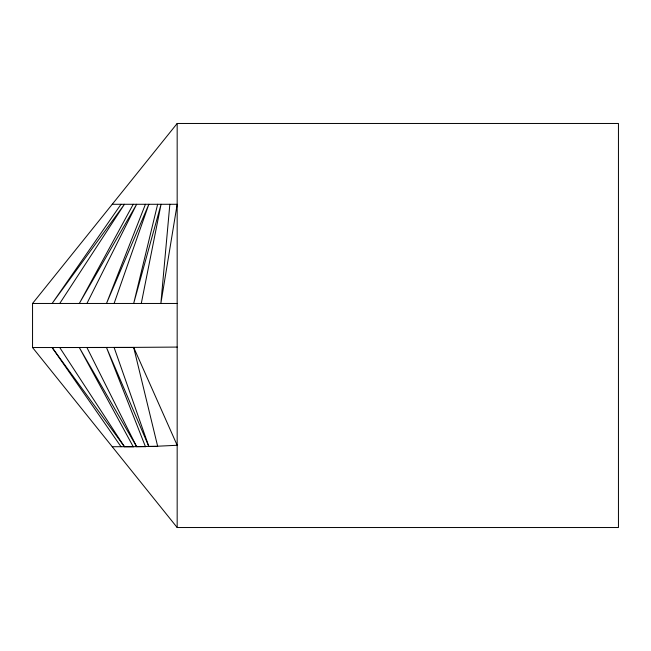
<?xml version="1.0" encoding="UTF-8"?>
<svg xmlns="http://www.w3.org/2000/svg" width="651" height="651" viewBox="0 0 651 651"><rect width="100%" height="100%" fill="white"/><g stroke="black" fill="none" stroke-linecap="round" stroke-linejoin="round"><path stroke-width="0.98" d="M169.846 204.284L160.862 303.464L177.17 204.284L112.241 204.284M141.283 303.464L161.057 204.284L133.675 303.464L157.64 204.284M114.104 303.464L148.851 204.284L106.487 303.464L145.433 204.284M86.917 303.464L136.645 204.284L79.308 303.464L133.227 204.284M59.737 303.464L124.447 204.284L52.121 303.464L121.029 204.284M32.55 303.464L177.17 123.47L618.45 123.47L618.45 527.53L177.17 527.53L32.55 347.536L32.55 303.464L177.17 303.464M157.64 446.212L177.17 445.276L133.675 347.382L52.121 347.536L121.029 446.716L133.227 446.708L157.64 446.212L133.675 347.382L177.17 347.081M134.44 347.479L114.104 347.471L148.851 446.513L156.989 446.521M32.55 347.536L52.894 347.536M80.049 347.536L59.737 347.536L124.447 446.716L133.593 446.716M107.244 347.528L86.917 347.528L136.645 446.684L145.8 446.684M112.241 446.716L121.029 446.716M52.121 347.536L124.447 446.716M136.645 446.684L79.308 347.528L133.227 446.708M148.851 446.513L106.487 347.512L145.433 446.627M177.17 123.47L177.17 527.53"/></g></svg>
